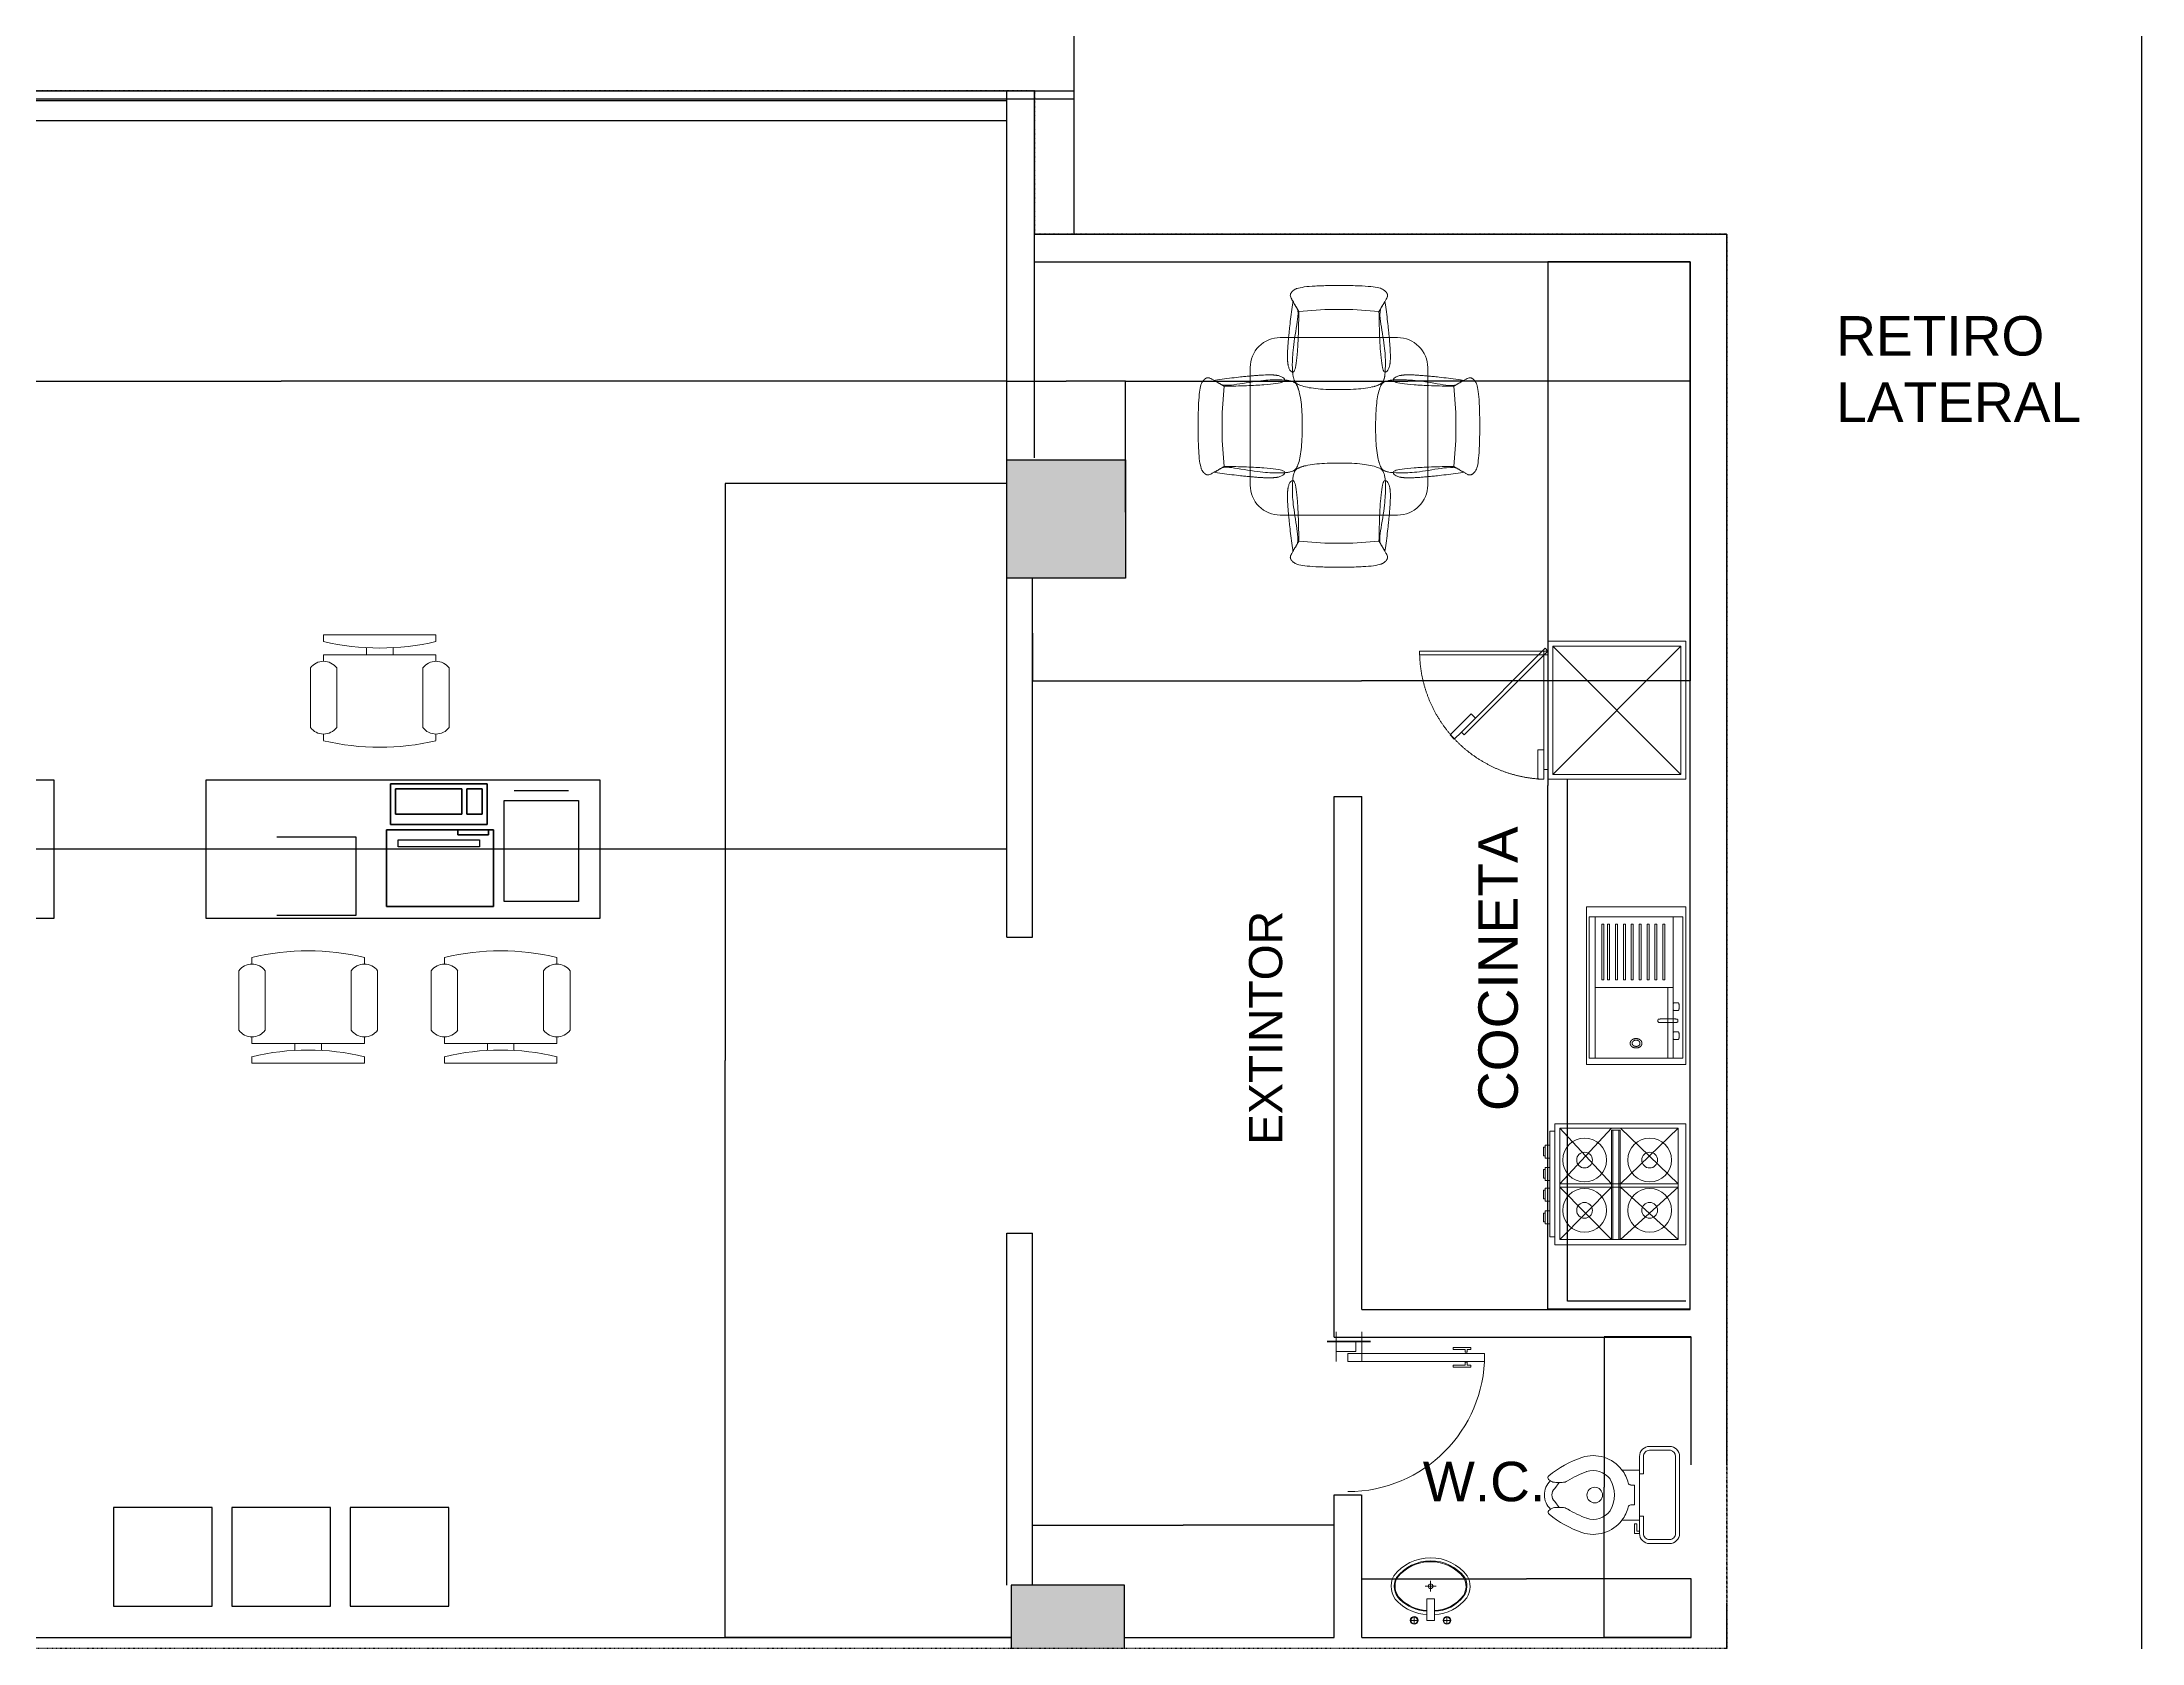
# Model space of a CAD drawing. Header units: millimetres. Extents: x -327709 to -233612, y 250954 to 312605.
# Drawn here: x -244956 to -234306, y 292963 to 301080 of the extents above; entities that cross this region are included whole.
import ezdxf

# ---------------------------------------------------------------- set-up
doc = ezdxf.new("R2010")
doc.units = ezdxf.units.MM
doc.header["$PDMODE"] = 35
doc.linetypes.add('Dash Style-1', pattern=[4.724409, 1.889764, -2.834646])
for name, color, linetype, lineweight in [('0.15', 41, 'Continuous', 15), ('acotacion', 2, 'Continuous', 5), ('p1', 7, 'Continuous', 18), ('P4', 7, 'Continuous', 18), ('SUPERFICIES', 7, 'Dash Style-1', 5)]:
    doc.layers.add(name, color=color, linetype=linetype, lineweight=lineweight)
doc.styles.add('Arial (bold)', font='arialbd.ttf')
doc.styles.add('Arial Narrow', font='ARIALN.TTF')
doc.styles.add('Arial Unicode MS', font='ARIALUNI.TTF')
doc.dimstyles.new('carlos', dxfattribs={"dimtxt": 0.067432, "dimasz": 0.00186, "dimexe": 1.7e-05, "dimexo": 1.25e-05, "dimgap": 0, "dimtad": 0, "dimdec": 3, "dimtxsty": 'Arial (bold)', "dimblk": 'VW_SLASH-1', "dimblk1": 'VW_SLASH-1', "dimblk2": 'VW_SLASH-1', "dimcen": 0, "dimazin": 0, "dimtfac": 1, "dimtdec": 3, "dimtix": 1, "dimtmove": 0, "dimatfit": 0, "dimldrblk": 'VW_SLASH-1', "dimfxl": 1, "dimfrac": 2, "dimtolj": 1, "dimarcsym": 0})
doc.dimstyles.new('Copy of carlos 1', dxfattribs={"dimtxt": 0.067432, "dimasz": 0.18, "dimexe": 1.2e-05, "dimexo": 5.6e-05, "dimgap": 0, "dimtad": 0, "dimdec": 3, "dimtxsty": 'Arial (bold)', "dimblk": 'VW_SLASH', "dimblk1": 'VW_SLASH', "dimblk2": 'VW_SLASH', "dimcen": 0, "dimdle": 1.08e-05, "dimazin": 0, "dimtfac": 1, "dimtdec": 3, "dimtix": 1, "dimtmove": 0, "dimatfit": 0, "dimldrblk": 'VW_SLASH', "dimfxl": 1, "dimfrac": 2, "dimtolj": 1, "dimarcsym": 0})

# ---------------------------------------------------------------- blocks, each defined once
blk = doc.blocks.new('Group-197-1')
at = {"color": 7, "linetype": 'Continuous', "lineweight": 9}
for p, q in [((-0.071, 0.592), (-0.203, 0.582)), ((0.071, 0.592), (-0.071, 0.592)), ((0.203, 0.582), (0.071, 0.592))]:
    blk.add_line(p, q, dxfattribs=at)
for points, knots in [([(0.213, 0.216), (0.163, 0.186), (-0.163, 0.186), (-0.264, 0.247), (-0.203, 0.582), (-0.234, 0.633), (-0.254, 0.674), (-0.193, 0.714), (0.193, 0.714), (0.254, 0.674), (0.234, 0.633), (0.203, 0.582), (0.264, 0.247), (0.213, 0.216)], [0, 0, 0, 1, 2, 3, 3, 4, 5, 6, 7, 8, 9, 9, 10, 10, 10]), ([(-0.203, 0.582), (-0.208, 0.268), (-0.261, 0.281), (-0.261, 0.427), (-0.234, 0.633), (-0.218, 0.607), (-0.203, 0.582)], [0, 0, 0, 1, 2, 3, 3, 4, 4, 4]), ([(0.203, 0.582), (0.208, 0.268), (0.261, 0.281), (0.261, 0.427), (0.234, 0.633), (0.218, 0.607), (0.203, 0.582)], [0, 0, 0, 1, 2, 3, 3, 4, 4, 4])]:
    blk.add_open_spline(points, degree=2, knots=knots, dxfattribs=at)
blk = doc.blocks.new('Group-198-1')
at = {"color": 7, "linetype": 'Continuous', "lineweight": 9}
for p, q in [((-0.203, -0.582), (-0.071, -0.592)), ((-0.071, -0.592), (0.071, -0.592)), ((0.071, -0.592), (0.203, -0.582))]:
    blk.add_line(p, q, dxfattribs=at)
for points, knots in [([(-0.213, -0.216), (-0.163, -0.186), (0.163, -0.186), (0.264, -0.247), (0.203, -0.582), (0.234, -0.633), (0.254, -0.674), (0.193, -0.714), (-0.193, -0.714), (-0.254, -0.674), (-0.234, -0.633), (-0.203, -0.582), (-0.264, -0.247), (-0.213, -0.216)], [0, 0, 0, 1, 2, 3, 3, 4, 5, 6, 7, 8, 9, 9, 10, 10, 10]), ([(-0.203, -0.582), (-0.208, -0.268), (-0.261, -0.281), (-0.261, -0.427), (-0.234, -0.633), (-0.218, -0.607), (-0.203, -0.582)], [0, 0, 0, 1, 2, 3, 3, 4, 4, 4]), ([(0.203, -0.582), (0.208, -0.268), (0.261, -0.281), (0.261, -0.427), (0.234, -0.633), (0.218, -0.607), (0.203, -0.582)], [0, 0, 0, 1, 2, 3, 3, 4, 4, 4])]:
    blk.add_open_spline(points, degree=2, knots=knots, dxfattribs=at)
blk = doc.blocks.new('Group-199-1')
at = {"color": 7, "linetype": 'Continuous', "lineweight": 9}
for p, q in [((-0.582, 0.203), (-0.592, 0.071)), ((-0.592, 0.071), (-0.592, -0.071)), ((-0.592, -0.071), (-0.582, -0.203))]:
    blk.add_line(p, q, dxfattribs=at)
for points, knots in [([(-0.216, 0.213), (-0.186, 0.163), (-0.186, -0.163), (-0.247, -0.264), (-0.582, -0.203), (-0.633, -0.234), (-0.674, -0.254), (-0.714, -0.193), (-0.714, 0.193), (-0.674, 0.254), (-0.633, 0.234), (-0.582, 0.203), (-0.247, 0.264), (-0.216, 0.213)], [0, 0, 0, 1, 2, 3, 3, 4, 5, 6, 7, 8, 9, 9, 10, 10, 10]), ([(-0.582, 0.203), (-0.268, 0.208), (-0.281, 0.261), (-0.427, 0.261), (-0.633, 0.234), (-0.607, 0.218), (-0.582, 0.203)], [0, 0, 0, 1, 2, 3, 3, 4, 4, 4]), ([(-0.582, -0.203), (-0.268, -0.208), (-0.281, -0.261), (-0.427, -0.261), (-0.633, -0.234), (-0.607, -0.218), (-0.582, -0.203)], [0, 0, 0, 1, 2, 3, 3, 4, 4, 4])]:
    blk.add_open_spline(points, degree=2, knots=knots, dxfattribs=at)
blk = doc.blocks.new('Group-200-1')
at = {"color": 7, "linetype": 'Continuous', "lineweight": 9}
for p, q in [((0.592, 0.071), (0.582, 0.203)), ((0.592, -0.071), (0.592, 0.071)), ((0.582, -0.203), (0.592, -0.071))]:
    blk.add_line(p, q, dxfattribs=at)
for points, knots in [([(0.216, -0.213), (0.186, -0.163), (0.186, 0.163), (0.247, 0.264), (0.582, 0.203), (0.633, 0.234), (0.674, 0.254), (0.714, 0.193), (0.714, -0.193), (0.674, -0.254), (0.633, -0.234), (0.582, -0.203), (0.247, -0.264), (0.216, -0.213)], [0, 0, 0, 1, 2, 3, 3, 4, 5, 6, 7, 8, 9, 9, 10, 10, 10]), ([(0.582, 0.203), (0.268, 0.208), (0.281, 0.261), (0.427, 0.261), (0.633, 0.234), (0.607, 0.218), (0.582, 0.203)], [0, 0, 0, 1, 2, 3, 3, 4, 4, 4]), ([(0.582, -0.203), (0.268, -0.208), (0.281, -0.261), (0.427, -0.261), (0.633, -0.234), (0.607, -0.218), (0.582, -0.203)], [0, 0, 0, 1, 2, 3, 3, 4, 4, 4])]:
    blk.add_open_spline(points, degree=2, knots=knots, dxfattribs=at)
blk = doc.blocks.new('Table and Chairs (2D)-4')
at = {"color": 7, "linetype": 'Continuous', "lineweight": 9}
blk.add_lwpolyline([(-0.45, 0.2976, -0.4142136), (-0.2976, 0.45), (0.2976, 0.45, -0.4142136), (0.45, 0.2976), (0.45, -0.2976, -0.4142136), (0.2976, -0.45), (-0.2976, -0.45, -0.4142136), (-0.45, -0.2976)], format="xyb", close=True, dxfattribs=at)
at = {"color": 7}
for name in ['Group-197-1', 'Group-199-1', 'Group-200-1', 'Group-198-1']:
    blk.add_blockref(name, (0, 0), dxfattribs=at)
blk = doc.blocks.new('refrigera 2d')
at = {"linetype": 'Dash Style-1'}
for p, q in [((0.291, -0.348), (0.291, -0.998)), ((0.311, -0.348), (0.311, -0.998))]:
    blk.add_line(p, q, dxfattribs=at)
for points in [[(-0.339, 0.352), (0.361, 0.352), (0.361, -0.348), (-0.339, -0.348), (-0.339, 0.352)], [(-0.314, 0.327), (0.336, 0.327), (0.336, -0.323), (-0.314, -0.323)], [(-0.289, -0.368), (-0.339, -0.368), (-0.339, -0.398), (-0.189, -0.398), (-0.189, -0.368), (-0.289, -0.368)], [(-0.289, -0.348), (0.311, -0.348), (0.311, -0.368), (-0.289, -0.368)], [(-0.114, -0.772), (0.311, -0.348), (0.325, -0.362), (-0.1, -0.786)], [(-0.1, -0.786), (-0.135, -0.822), (-0.114, -0.843), (-0.008, -0.737), (-0.029, -0.715), (-0.1, -0.786)]]:
    blk.add_lwpolyline(points, close=True)
blk.add_lwpolyline([(-0.314, 0.327), (0.336, -0.323), (-0.314, -0.323), (0.336, 0.327)])
blk.add_arc((0.311, -0.348), 0.65, 181.7624, 270, dxfattribs=at)
blk = doc.blocks.new('cocina 2d plant 1')
for p, q in [((-0.024, 0.011), (-0.286, 0.277)), ((-0.286, 0.011), (-0.024, 0.277)), ((-0.024, 0.304), (-0.016, 0.304)), ((0.022, 0.011), (0.314, 0.277)), ((0.314, 0.011), (0.022, 0.277)), ((-0.024, -0.287), (-0.286, -0.006)), ((-0.286, -0.287), (-0.024, -0.006)), ((0.022, -0.287), (0.314, -0.006)), ((0.314, -0.287), (0.022, -0.006))]:
    blk.add_line(p, q)
for points in [[(-0.311, 0.263), (-0.311, -0.272), (-0.336, -0.272), (-0.336, 0.263)], [(0.354, 0.304), (0.354, -0.31), (-0.311, -0.31), (-0.311, 0.304)], [(0.314, 0.277), (0.314, -0.287), (-0.286, -0.287), (-0.286, 0.277)], [(0.014, 0.277), (0.014, -0.277), (-0.016, -0.277), (-0.016, 0.277)], [(0.021, 0.277), (0.021, -0.277), (0.014, -0.277), (0.014, 0.277)], [(-0.36, 0.187), (-0.36, 0.143), (-0.368, 0.143), (-0.368, 0.187)], [(-0.336, 0.198), (-0.336, 0.132), (-0.36, 0.132), (-0.36, 0.198)], [(-0.36, 0.071), (-0.36, 0.027), (-0.368, 0.027), (-0.368, 0.071)], [(-0.336, 0.082), (-0.336, 0.016), (-0.36, 0.016), (-0.36, 0.082)], [(0.314, 0.011), (0.314, -0.006), (-0.286, -0.006), (-0.286, 0.011)], [(-0.36, -0.034), (-0.36, -0.078), (-0.368, -0.078), (-0.368, -0.034)], [(-0.336, -0.023), (-0.336, -0.089), (-0.36, -0.089), (-0.36, -0.023)], [(-0.36, -0.147), (-0.36, -0.191), (-0.368, -0.191), (-0.368, -0.147)], [(-0.336, -0.136), (-0.336, -0.202), (-0.36, -0.202), (-0.36, -0.136)]]:
    blk.add_lwpolyline(points, close=True)
for points in [[(-0.016, 0.277), (-0.016, -0.277), (-0.024, -0.277), (-0.024, 0.277)], [(-0.016, 0.277), (-0.016, -0.277), (-0.024, -0.277), (-0.024, 0.277), (-0.016, 0.277)]]:
    blk.add_lwpolyline(points)
for centre, radius in [((-0.16, 0.129), 0.111), ((0.17, 0.129), 0.111), ((-0.16, 0.129), 0.04), ((0.17, 0.129), 0.04), ((-0.16, -0.126), 0.111), ((-0.16, -0.126), 0.04), ((0.17, -0.126), 0.111), ((0.17, -0.126), 0.04)]:
    blk.add_circle(centre, radius)
blk = doc.blocks.new('lavaplatos peq')
blk.add_line((-0.192, 0.03), (-0.192, -0.329))
for points in [[(-0.257, 0.439), (0.248, 0.439), (0.248, -0.361), (-0.257, -0.361)], [(-0.242, 0.388), (0.233, 0.388), (0.233, -0.329), (-0.242, -0.329)], [(-0.192, 0.388), (0.203, 0.388), (0.203, 0.03), (-0.192, 0.03)], [(-0.15, 0.351), (-0.14, 0.351), (-0.14, 0.068), (-0.15, 0.068)], [(-0.11, 0.351), (-0.1, 0.351), (-0.1, 0.068), (-0.11, 0.068)], [(-0.07, 0.351), (-0.06, 0.351), (-0.06, 0.068), (-0.07, 0.068)], [(-0.03, 0.351), (-0.02, 0.351), (-0.02, 0.068), (-0.03, 0.068)], [(0.01, 0.351), (0.02, 0.351), (0.02, 0.068), (0.01, 0.068)], [(0.05, 0.351), (0.06, 0.351), (0.06, 0.068), (0.05, 0.068)], [(0.09, 0.351), (0.1, 0.351), (0.1, 0.068), (0.09, 0.068)], [(0.13, 0.351), (0.14, 0.351), (0.14, 0.068), (0.13, 0.068)], [(0.16, 0.351), (0.17, 0.351), (0.17, 0.068), (0.16, 0.068)], [(-0.166, 0.03), (0.203, 0.03), (0.203, -0.329), (-0.166, -0.329)]]:
    blk.add_lwpolyline(points, close=True)
for points in [[(-0.197, -0.048), (-0.196, -0.048), (-0.194, -0.05), (-0.192, -0.053), (-0.192, -0.082), (-0.194, -0.085), (-0.196, -0.087), (-0.219, -0.087), (-0.221, -0.085), (-0.222, -0.082), (-0.222, -0.053), (-0.221, -0.05), (-0.219, -0.048), (-0.217, -0.048), (-0.207, -0.048), (-0.197, -0.048)], [(-0.197, -0.195), (-0.196, -0.195), (-0.194, -0.197), (-0.192, -0.2), (-0.192, -0.229), (-0.194, -0.232), (-0.196, -0.234), (-0.219, -0.234), (-0.221, -0.232), (-0.222, -0.229), (-0.222, -0.2), (-0.221, -0.197), (-0.219, -0.195), (-0.217, -0.195), (-0.207, -0.195), (-0.197, -0.195)], [(-0.132, -0.13), (-0.127, -0.13), (-0.119, -0.131), (-0.115, -0.132), (-0.115, -0.146), (-0.119, -0.147), (-0.127, -0.148), (-0.204, -0.148), (-0.212, -0.147), (-0.216, -0.146), (-0.216, -0.132), (-0.212, -0.131), (-0.204, -0.13), (-0.199, -0.13), (-0.166, -0.13), (-0.132, -0.13)]]:
    blk.add_open_spline(points, degree=2, knots=[0, 0, 0, 1, 2, 3, 4, 5, 6, 7, 8, 9, 10, 11, 12, 12, 13, 13, 13])
for points in [[(0.026, -0.253), (0.026, -0.247), (0.018, -0.236), (0.004, -0.229), (-0.012, -0.229), (-0.026, -0.236), (-0.034, -0.247), (-0.034, -0.26), (-0.026, -0.271), (-0.012, -0.277), (0.004, -0.277), (0.018, -0.271), (0.026, -0.26), (0.026, -0.253)], [(0.016, -0.253), (0.016, -0.249), (0.01, -0.242), (0.001, -0.237), (-0.01, -0.237), (-0.019, -0.242), (-0.024, -0.249), (-0.024, -0.258), (-0.019, -0.265), (-0.01, -0.269), (0.001, -0.269), (0.01, -0.265), (0.016, -0.258), (0.016, -0.253)]]:
    blk.add_open_spline(points, degree=2)
blk = doc.blocks.new('Group-201-1')
at = {"color": 7, "linetype": 'Continuous', "lineweight": 5}
for p, q in [((-0.027, 0), (0.029, 0)), ((0.001, 0.028), (0.001, -0.027)), ((-0.102, -0.173), (-0.062, -0.173)), ((-0.082, -0.153), (-0.082, -0.193)), ((0.064, -0.173), (0.104, -0.173)), ((0.084, -0.153), (0.084, -0.193))]:
    blk.add_line(p, q, dxfattribs=at)
for points in [[(0.02, -0.143, 0.187772), (0.168, -0.079, 0.335471), (0.188, 0.052, 0.491193), (-0.185, 0.053, 0.280802), (-0.182, -0.058, 0.232365), (-0.018, -0.143)], [(0.019, -0.127, 0.187798), (0.157, -0.067, 0.331964), (0.174, 0.044, 0.487756), (-0.172, 0.045, 0.276113), (-0.168, -0.049, 0.231696), (-0.017, -0.127)], [(0.019, -0.123, 0.187806), (0.154, -0.064, 0.330923), (0.171, 0.042, 0.486791), (-0.168, 0.042, 0.274714), (-0.165, -0.047, 0.231506), (-0.017, -0.123)]]:
    blk.add_lwpolyline(points, format="xyb", dxfattribs=at)
at = {"color": 7, "linetype": 'Continuous', "lineweight": 18}
blk.add_lwpolyline([(0.02, -0.173), (-0.018, -0.173), (-0.018, -0.064), (0.02, -0.064)], close=True, dxfattribs=at)
blk.add_circle((0.001, 0), 0.0116, dxfattribs=at)
at = {"color": 7, "linetype": 'Continuous', "lineweight": 5}
for centre, radius in [((-0.082, -0.173), 0.02), ((-0.082, -0.173), 0.0168), ((0.084, -0.173), 0.02), ((0.084, -0.173), 0.0168)]:
    blk.add_circle(centre, radius, dxfattribs=at)
blk = doc.blocks.new('lavam peqe planta 2d_Sc1')
at = {"color": 7}
blk.add_blockref('Group-201-1', (0, 0), dxfattribs=at)
blk = doc.blocks.new('inodor planta 2d 2')
for p, q in [((-0.033, 0.203), (-0.063, 0.181)), ((-0.063, 0.165), (-0.063, 0.198)), ((0.034, 0.203), (0.064, 0.181)), ((0.064, 0.165), (0.064, 0.197)), ((-0.05, -0.202), (-0.05, -0.182)), ((0.051, -0.202), (-0.05, -0.202)), ((0.051, -0.182), (0.051, -0.202)), ((-0.126, -0.227), (0.128, -0.227))]:
    blk.add_line(p, q)
blk.add_lwpolyline([(-0.246, -0.379, 0.414214), (-0.195, -0.43), (0.196, -0.43, 0.414214), (0.247, -0.379), (0.247, -0.278, 0.414214), (0.196, -0.227), (0.128, -0.227), (0.128, -0.138, 0.320465), (0.191, 0.065, 0.084082), (0.098, 0.232, 0.442604), (0.079, 0.233, 0.057779), (0.072, 0.224, 0.435895), (-0.071, 0.225, 0.057779), (-0.078, 0.234, 0.442604), (-0.097, 0.233, 0.084082), (-0.19, 0.065, 0.320465), (-0.126, -0.138), (-0.126, -0.227), (-0.195, -0.227, 0.414214), (-0.246, -0.278), (-0.246, -0.379)], format="xyb", close=True)
for points in [[(0.034, 0.203, 0.428571), (-0.033, 0.203)], [(-0.082, -0.076, 0.288661), (0.083, -0.076)], [(0.061, -0.17, 0.101686), (0.128, -0.138)], [(-0.106, -0.227), (-0.106, -0.247), (-0.195, -0.247, 0.414214), (-0.226, -0.278), (-0.226, -0.384, 0.370267), (-0.195, -0.41), (0.196, -0.41, 0.414214), (0.227, -0.379), (0.227, -0.278, 0.414214), (0.196, -0.247), (0.108, -0.247), (0.108, -0.227)]]:
    blk.add_lwpolyline(points, format="xyb")
blk.add_lwpolyline([(0.196, -0.227), (0.196, -0.202), (0.146, -0.202), (0.146, -0.214), (0.184, -0.214), (0.184, -0.227)])
blk.add_circle((0.001, 0), 0.0395)
for centre, radius, start, end in [((-0.114, 0.198), 0.0508, 0, 31.856), ((0.115, 0.197), 0.0508, 147.3897, 180), ((0.35, -0.125), 0.496, 147.9375, 160.56), ((-0.114, 0.165), 0.0508, 327.9375, 0), ((0.115, 0.165), 0.0508, 180, 212.0625), ((-0.349, -0.125), 0.496, 19.44, 32.0625), ((-0.016, 0.008), 0.107, 161.8163, 232.8917), ((0.017, 0.008), 0.107, 307.1083, 18.1837), ((-0.016, 0.008), 0.183, 232.8917, 256.1166), ((-0.063, -0.182), 0.0127, 0, 76.1166), ((0.064, -0.182), 0.0127, 103.8834, 180)]:
    blk.add_arc(centre, radius, start, end)
blk = doc.blocks.new('Group-93-1')
at = {"color": 7, "linetype": 'Continuous', "lineweight": 9}
for p, q in [((-0.285, 0), (-0.285, -0.034)), ((-0.285, 0), (0.285, 0)), ((0.285, 0), (0.285, -0.034)), ((-0.285, -0.101), (-0.285, -0.134)), ((-0.285, -0.101), (0.285, -0.101)), ((-0.067, -0.101), (-0.067, -0.065)), ((0.067, -0.066), (0.067, -0.101)), ((0.285, -0.101), (0.285, -0.134)), ((-0.352, -0.168), (-0.352, -0.469)), ((-0.218, -0.469), (-0.218, -0.168)), ((0.218, -0.168), (0.218, -0.469)), ((0.352, -0.469), (0.352, -0.168)), ((-0.285, -0.503), (-0.285, -0.536)), ((0.285, -0.503), (0.285, -0.536))]:
    blk.add_line(p, q, dxfattribs=at)
for centre, radius, start, end in [((0, 1.161), 1.228, 256.5803, 283.4197), ((-0.285, -0.218), 0.0838, 36.8699, 143.1301), ((0.285, -0.218), 0.0838, 36.8699, 143.1301), ((-0.285, -0.419), 0.0838, 216.8699, 323.1301), ((0.285, -0.419), 0.0838, 216.8699, 323.1301), ((0, 0.658), 1.228, 256.5803, 283.4197)]:
    blk.add_arc(centre, radius, start, end, dxfattribs=at)
blk = doc.blocks.new('Chair - Desk_Sc1')
at = {"color": 7}
blk.add_blockref('Group-93-1', (0, 0), dxfattribs=at)
blk = doc.blocks.new('Group-2-2')
at = {"color": 7, "linetype": 'Continuous', "lineweight": 5}
for p, q in [((28.139, 7.294), (27.989, 7.294)), ((28.139, 7.164), (27.989, 7.164))]:
    blk.add_line(p, q, dxfattribs=at)
at = {"color": 5, "linetype": 'Continuous', "lineweight": 60}
blk.add_line((28.089, 7.119), (28.089, 7.339), dxfattribs=at)
at = {"color": 7, "linetype": 'Continuous', "lineweight": 5}
for points in [[(27.989, 7.224), (27.989, 7.917), (28.029, 7.917), (28.029, 7.224)], [(27.985, 7.828), (27.97, 7.828), (27.97, 7.848), (27.96, 7.848), (27.96, 7.758), (27.97, 7.758), (27.97, 7.818), (27.985, 7.818)], [(28.035, 7.828), (28.05, 7.828), (28.05, 7.848), (28.06, 7.848), (28.06, 7.758), (28.05, 7.758), (28.05, 7.818), (28.035, 7.818)], [(28.089, 7.164), (28.039, 7.164), (28.039, 7.264), (28.089, 7.264)]]:
    blk.add_lwpolyline(points, close=True, dxfattribs=at)
blk.add_arc((28.022, 7.224), 0.693, 90, 180, dxfattribs=at)
blk = doc.blocks.new('VW_SLASH-1')
at = {"layer": 'p1', "color": 0, "linetype": 'ByBlock', "lineweight": -2}
blk.add_line((0, 0), (-1, 0), dxfattribs=at)
at = {"layer": 'p1', "color": 0, "linetype": 'Continuous', "lineweight": 20}
blk.add_lwpolyline([(1, 1), (-1, -1)], dxfattribs=at)
blk = doc.blocks.new('*D462')
at = {"layer": 'Defpoints', "color": 0, "linetype": 'Continuous', "transparency": 16777216}
for p in [(-237033, 294515), (-236592, 294515), (-236592, 292991)]:
    blk.add_point(p, dxfattribs=at)
at = {"layer": 'P4', "color": 0, "linetype": 'Continuous', "lineweight": -2, "transparency": 16777216}
for p, q in [((-236592, 294515), (-237033, 294515)), ((-237033, 294515), (-237033, 293753)), ((-237033, 292991), (-237033, 293753)), ((-236592, 292991), (-237033, 292991))]:
    blk.add_line(p, q, dxfattribs=at)
at = {"layer": 'P4', "color": 0, "linetype": 'Continuous', "lineweight": -2, "transparency": 16777216, "xscale": 0.0018603515625, "yscale": 0.0018603515625, "zscale": 0.0018603515625}
for p, rotation in [((-237033, 294515), 90), ((-237033, 292991), 270)]:
    blk.add_blockref('VW_SLASH-1', p, dxfattribs=dict(at, rotation=rotation))
at = {"layer": 'P4', "color": 0, "linetype": 'Continuous', "lineweight": -2, "transparency": 16777216, "insert": (-237033, 293753), "char_height": 0.0607, "attachment_point": 5, "style": 'Arial (bold)'}
blk.add_mtext('\\A1;4569,779', dxfattribs=at)
blk = doc.blocks.new('*D463')
at = {"layer": 'Defpoints', "color": 0, "linetype": 'Continuous', "transparency": 16777216}
for p in [(-236592, 293288), (-238263, 292991), (-236592, 292991)]:
    blk.add_point(p, dxfattribs=at)
at = {"layer": 'P4', "color": 0, "linetype": 'Continuous', "lineweight": -2, "transparency": 16777216}
for p, q in [((-238263, 292991), (-238263, 293288)), ((-238263, 293288), (-237428, 293288)), ((-236592, 293288), (-237427, 293288)), ((-236592, 292991), (-236592, 293288))]:
    blk.add_line(p, q, dxfattribs=at)
at = {"layer": 'P4', "color": 0, "linetype": 'Continuous', "lineweight": -2, "transparency": 16777216, "xscale": 0.0018603515625, "yscale": 0.0018603515625, "zscale": 0.0018603515625, "rotation": 180}
blk.add_blockref('VW_SLASH-1', (-238263, 293288), dxfattribs=at)
at = {"layer": 'P4', "color": 0, "linetype": 'Continuous', "lineweight": -2, "transparency": 16777216, "xscale": 0.0018603515625, "yscale": 0.0018603515625, "zscale": 0.0018603515625}
blk.add_blockref('VW_SLASH-1', (-236592, 293288), dxfattribs=at)
at = {"layer": 'P4', "color": 0, "linetype": 'Continuous', "lineweight": -2, "transparency": 16777216, "insert": (-237428, 293288), "char_height": 0.0607, "attachment_point": 5, "style": 'Arial (bold)'}
blk.add_mtext('\\A1;5010,854', dxfattribs=at)
blk = doc.blocks.new('*D464')
at = {"layer": 'Defpoints', "color": 0, "linetype": 'Continuous', "transparency": 16777216}
for p in [(-239933, 293561), (-239933, 293256), (-238403, 292991)]:
    blk.add_point(p, dxfattribs=at)
at = {"layer": 'P4', "color": 0, "linetype": 'Continuous', "lineweight": -2, "transparency": 16777216}
for p, q in [((-239933, 293256), (-239933, 293561)), ((-239933, 293561), (-239168, 293561)), ((-238403, 293561), (-239168, 293561)), ((-238403, 292991), (-238403, 293561))]:
    blk.add_line(p, q, dxfattribs=at)
at = {"layer": 'P4', "color": 0, "linetype": 'Continuous', "lineweight": -2, "transparency": 16777216, "xscale": 0.0018603515625, "yscale": 0.0018603515625, "zscale": 0.0018603515625, "rotation": 180}
blk.add_blockref('VW_SLASH-1', (-239933, 293561), dxfattribs=at)
at = {"layer": 'P4', "color": 0, "linetype": 'Continuous', "lineweight": -2, "transparency": 16777216, "xscale": 0.0018603515625, "yscale": 0.0018603515625, "zscale": 0.0018603515625}
blk.add_blockref('VW_SLASH-1', (-238403, 293561), dxfattribs=at)
at = {"layer": 'P4', "color": 0, "linetype": 'Continuous', "lineweight": -2, "transparency": 16777216, "insert": (-239168, 293561), "char_height": 0.0607, "attachment_point": 5, "style": 'Arial (bold)'}
blk.add_mtext('\\A1;4590,783', dxfattribs=at)
blk = doc.blocks.new('*D465')
at = {"layer": 'Defpoints', "color": 0, "linetype": 'Continuous', "transparency": 16777216}
for p in [(-241491, 298842), (-240063, 298842), (-240042, 292991)]:
    blk.add_point(p, dxfattribs=at)
at = {"layer": 'P4', "color": 0, "linetype": 'Continuous', "lineweight": -2, "transparency": 16777216}
for p, q in [((-240063, 298842), (-241491, 298842)), ((-241491, 298842), (-241491, 295917)), ((-241491, 292991), (-241491, 295917)), ((-240042, 292991), (-241491, 292991))]:
    blk.add_line(p, q, dxfattribs=at)
at = {"layer": 'P4', "color": 0, "linetype": 'Continuous', "lineweight": -2, "transparency": 16777216, "xscale": 0.0018603515625, "yscale": 0.0018603515625, "zscale": 0.0018603515625}
for p, rotation in [((-241491, 298842), 90), ((-241491, 292991), 270)]:
    blk.add_blockref('VW_SLASH-1', p, dxfattribs=dict(at, rotation=rotation))
at = {"layer": 'P4', "color": 0, "linetype": 'Continuous', "lineweight": -2, "transparency": 16777216, "insert": (-241491, 295917), "char_height": 0.0607, "attachment_point": 5, "style": 'Arial (bold)'}
blk.add_mtext('\\A1;17552,993', dxfattribs=at)
blk = doc.blocks.new('*D466')
at = {"layer": 'Defpoints', "color": 0, "linetype": 'Continuous', "transparency": 16777216}
for p in [(-237319, 299965), (-236597, 299965), (-236597, 294655)]:
    blk.add_point(p, dxfattribs=at)
at = {"layer": 'P4', "color": 0, "linetype": 'Continuous', "lineweight": -2, "transparency": 16777216}
for p, q in [((-236597, 299965), (-237319, 299965)), ((-237319, 299965), (-237319, 297310)), ((-237319, 294655), (-237319, 297310)), ((-236597, 294655), (-237319, 294655))]:
    blk.add_line(p, q, dxfattribs=at)
at = {"layer": 'P4', "color": 0, "linetype": 'Continuous', "lineweight": -2, "transparency": 16777216, "xscale": 0.0018603515625, "yscale": 0.0018603515625, "zscale": 0.0018603515625}
for p, rotation in [((-237319, 299965), 90), ((-237319, 294655), 270)]:
    blk.add_blockref('VW_SLASH-1', p, dxfattribs=dict(at, rotation=rotation))
at = {"layer": 'P4', "color": 0, "linetype": 'Continuous', "lineweight": -2, "transparency": 16777216, "insert": (-237319, 297310), "char_height": 0.0607, "attachment_point": 5, "style": 'Arial (bold)'}
blk.add_mtext('\\A1;15932,717', dxfattribs=at)
blk = doc.blocks.new('*D467')
at = {"layer": 'Defpoints', "color": 0, "linetype": 'Continuous', "transparency": 16777216}
for p in [(-236597, 299965), (-239933, 298083), (-239933, 297841)]:
    blk.add_point(p, dxfattribs=at)
at = {"layer": 'P4', "color": 0, "linetype": 'Continuous', "lineweight": -2, "transparency": 16777216}
for p, q in [((-236597, 299965), (-236597, 297841)), ((-239933, 298083), (-239933, 297841)), ((-239933, 297841), (-238265, 297841)), ((-236597, 297841), (-238265, 297841))]:
    blk.add_line(p, q, dxfattribs=at)
at = {"layer": 'P4', "color": 0, "linetype": 'Continuous', "lineweight": -2, "transparency": 16777216, "xscale": 0.0018603515625, "yscale": 0.0018603515625, "zscale": 0.0018603515625, "rotation": 180}
blk.add_blockref('VW_SLASH-1', (-239933, 297841), dxfattribs=at)
at = {"layer": 'P4', "color": 0, "linetype": 'Continuous', "lineweight": -2, "transparency": 16777216, "xscale": 0.0018603515625, "yscale": 0.0018603515625, "zscale": 0.0018603515625}
blk.add_blockref('VW_SLASH-1', (-236597, 297841), dxfattribs=at)
at = {"layer": 'P4', "color": 0, "linetype": 'Continuous', "lineweight": -2, "transparency": 16777216, "insert": (-238265, 297841), "char_height": 0.0607, "attachment_point": 5, "style": 'Arial (bold)'}
blk.add_mtext('\\A1;10006,706', dxfattribs=at)
blk = doc.blocks.new('*D468')
at = {"layer": 'Defpoints', "color": 0, "linetype": 'Continuous', "transparency": 16777216}
for p in [(-255782, 298372), (-255782, 296988), (-240063, 296542)]:
    blk.add_point(p, dxfattribs=at)
at = {"layer": 'P4', "color": 0, "linetype": 'Continuous', "lineweight": -2, "transparency": 16777216}
for p, q in [((-255782, 298372), (-255782, 296988)), ((-255782, 296988), (-247923, 296988)), ((-240063, 296988), (-247922, 296988)), ((-240063, 296542), (-240063, 296988))]:
    blk.add_line(p, q, dxfattribs=at)
at = {"layer": 'P4', "color": 0, "linetype": 'Continuous', "lineweight": -2, "transparency": 16777216, "xscale": 0.0018603515625, "yscale": 0.0018603515625, "zscale": 0.0018603515625, "rotation": 180}
blk.add_blockref('VW_SLASH-1', (-255782, 296988), dxfattribs=at)
at = {"layer": 'P4', "color": 0, "linetype": 'Continuous', "lineweight": -2, "transparency": 16777216, "xscale": 0.0018603515625, "yscale": 0.0018603515625, "zscale": 0.0018603515625}
blk.add_blockref('VW_SLASH-1', (-240063, 296988), dxfattribs=at)
at = {"layer": 'P4', "color": 0, "linetype": 'Continuous', "lineweight": -2, "transparency": 16777216, "insert": (-247923, 296988), "char_height": 0.0607, "attachment_point": 5, "style": 'Arial (bold)'}
blk.add_mtext('\\A1;47158,006', dxfattribs=at)
blk = doc.blocks.new('VW_SLASH')
at = {"layer": 'p1', "color": 0, "linetype": 'ByBlock', "lineweight": -2}
blk.add_line((0, 0), (-1, 0), dxfattribs=at)
at = {"layer": 'p1', "color": 0, "linetype": 'Continuous', "lineweight": 20}
blk.add_lwpolyline([(0, 0), (0, 0)], dxfattribs=at)
blk = doc.blocks.new('*D487')
at = {"layer": 'acotacion', "color": 0, "lineweight": -2, "transparency": 16777216}
for p, q in [((-247423, 298462), (-247423, 299360)), ((-247423, 299360), (-243743, 299360)), ((-240063, 299360), (-243743, 299360)), ((-240063, 298662), (-240063, 299360))]:
    blk.add_line(p, q, dxfattribs=at)
at = {"layer": 'Defpoints', "color": 0, "transparency": 16777216}
for p in [(-247423, 299360), (-240063, 298662), (-247423, 298462)]:
    blk.add_point(p, dxfattribs=at)
at = {"layer": 'acotacion', "color": 0, "lineweight": -2, "transparency": 16777216, "xscale": 0.18, "yscale": 0.18, "zscale": 0.18, "rotation": 180}
blk.add_blockref('VW_SLASH', (-247423, 299360), dxfattribs=at)
at = {"layer": 'acotacion', "color": 0, "lineweight": -2, "transparency": 16777216, "xscale": 0.18, "yscale": 0.18, "zscale": 0.18}
blk.add_blockref('VW_SLASH', (-240063, 299360), dxfattribs=at)
at = {"layer": 'acotacion', "color": 0, "lineweight": -2, "transparency": 16777216, "insert": (-243743, 299360), "char_height": 0.0682, "attachment_point": 5, "style": 'Arial Narrow'}
blk.add_mtext('\\A1;22079,75', dxfattribs=at)
blk = doc.blocks.new('*D488')
at = {"layer": 'acotacion', "color": 0, "lineweight": -2, "transparency": 16777216}
for p, q in [((-240063, 298662), (-240063, 299360)), ((-240063, 299360), (-239762, 299360)), ((-239462, 299360), (-239762, 299360)), ((-239462, 298696), (-239462, 299360))]:
    blk.add_line(p, q, dxfattribs=at)
at = {"layer": 'Defpoints', "color": 0, "transparency": 16777216}
for p in [(-240063, 299360), (-240063, 298662), (-239462, 298696)]:
    blk.add_point(p, dxfattribs=at)
at = {"layer": 'acotacion', "color": 0, "lineweight": -2, "transparency": 16777216, "xscale": 0.18, "yscale": 0.18, "zscale": 0.18, "rotation": 180}
blk.add_blockref('VW_SLASH', (-240063, 299360), dxfattribs=at)
at = {"layer": 'acotacion', "color": 0, "lineweight": -2, "transparency": 16777216, "xscale": 0.18, "yscale": 0.18, "zscale": 0.18}
blk.add_blockref('VW_SLASH', (-239462, 299360), dxfattribs=at)
at = {"layer": 'acotacion', "color": 0, "lineweight": -2, "transparency": 16777216, "insert": (-239762, 299360), "char_height": 0.0682, "attachment_point": 5, "style": 'Arial Narrow'}
blk.add_mtext('\\A1;1804,33', dxfattribs=at)
blk = doc.blocks.new('*D489')
at = {"layer": 'acotacion', "color": 0, "lineweight": -2, "transparency": 16777216}
for p, q in [((-239462, 298696), (-239462, 299360)), ((-239461, 299360), (-238030, 299360)), ((-236598, 299360), (-238029, 299360)), ((-236597, 298667), (-236597, 299360))]:
    blk.add_line(p, q, dxfattribs=at)
at = {"layer": 'Defpoints', "color": 0, "transparency": 16777216}
for p in [(-239462, 299360), (-239462, 298696), (-236597, 298667)]:
    blk.add_point(p, dxfattribs=at)
at = {"layer": 'acotacion', "color": 0, "lineweight": -2, "transparency": 16777216, "xscale": 0.18, "yscale": 0.18, "zscale": 0.18, "rotation": 180}
blk.add_blockref('VW_SLASH', (-239462, 299360), dxfattribs=at)
at = {"layer": 'acotacion', "color": 0, "lineweight": -2, "transparency": 16777216, "xscale": 0.18, "yscale": 0.18, "zscale": 0.18}
blk.add_blockref('VW_SLASH', (-236597, 299360), dxfattribs=at)
at = {"layer": 'acotacion', "color": 0, "lineweight": -2, "transparency": 16777216, "insert": (-238030, 299360), "char_height": 0.0682, "attachment_point": 5, "style": 'Arial Narrow'}
blk.add_mtext('\\A1;8592,45', dxfattribs=at)

msp = doc.modelspace()

# ---------------------------------------------------------------- hatches: boundary and pattern name
at = {"layer": 'P4', "linetype": 'Continuous', "lineweight": -2}
for points in [[(-240063.02554, 298362.16822), (-240063.02554, 298962.27054), (-239461.58324, 298962.27054), (-239461.58324, 298362.16822)], [(-240041.68215, 292620.68928), (-239466.58409, 292620.68928), (-239466.58409, 293255.79757), (-240041.68215, 293255.79757)]]:
    msp.add_hatch(color=0, dxfattribs=at).paths.add_polyline_path(points)

# ---------------------------------------------------------------- linework, layer by layer
at = {"layer": '0.15', "color": 0, "lineweight": -2}
for points in [[(-255999.40299, 298962.27054), (-255999.40299, 300832.58943), (-240063.02554, 300832.58943)], [(-255949.39446, 298962.27054), (-255949.39446, 300782.58091), (-240063.02554, 300782.58091)], [(-255849.37741, 298962.27054), (-255849.37741, 300682.56385), (-240063.02554, 300682.56385)]]:
    msp.add_lwpolyline(points, dxfattribs=at)
at = {"layer": 'P4', "color": 0, "linetype": 'Continuous', "lineweight": -2}
for p, q in [((-239721.63239, 300105.46546), (-239721.63239, 301932.77702)), ((-286449.54211, 300792.58261), (-239721.63239, 300792.58261)), ((-286409.53528, 300832.58943), (-239721.63239, 300832.58943)), ((-240063.02554, 300832.58943), (-239923.00166, 300832.58943)), ((-240063.02554, 298972.27224), (-240063.02554, 300832.58943)), ((-239923.00166, 298972.27224), (-239923.00166, 300832.58943)), ((-239923.00166, 300105.46546), (-236411.06312, 300105.46546)), ((-236411.06312, 293866.02147), (-236411.06312, 300105.46546)), ((-239923.00166, 299965.44158), (-236597.43464, 299965.44158)), ((-236597.43464, 294654.53606), (-236597.43464, 299965.44158)), ((-240063.02554, 296541.85785), (-240063.02554, 298362.16822)), ((-239933.00337, 296541.85785), (-239933.00337, 298362.16822)), ((-243189.19249, 297319.88612), (-242698.03189, 297319.88612)), ((-242698.03189, 297319.88612), (-243189.19249, 297319.88612)), ((-243189.19249, 297113.08166), (-243189.19249, 297319.88612)), ((-243189.19249, 297319.88612), (-243189.19249, 297113.08166)), ((-243163.34193, 297164.78278), (-243163.34193, 297294.03557)), ((-243163.34193, 297294.03557), (-243163.34193, 297164.78278)), ((-242827.28468, 297294.03557), (-242827.28468, 297164.78278)), ((-242827.28468, 297164.78278), (-242827.28468, 297294.03557)), ((-242801.43413, 297164.78278), (-242801.43413, 297294.03557)), ((-242801.43413, 297294.03557), (-242801.43413, 297164.78278)), ((-242723.88245, 297294.03557), (-242723.88245, 297164.78278)), ((-242723.88245, 297164.78278), (-242723.88245, 297294.03557)), ((-242698.03189, 297319.88612), (-242698.03189, 297113.08166)), ((-242698.03189, 297113.08166), (-242698.03189, 297319.88612)), ((-242562.15906, 297285.17977), (-242285.5494, 297285.17977)), ((-242827.28468, 297164.78278), (-243163.34193, 297164.78278)), ((-243163.34193, 297164.78278), (-242827.28468, 297164.78278)), ((-242723.88245, 297164.78278), (-242801.43413, 297164.78278)), ((-242801.43413, 297164.78278), (-242723.88245, 297164.78278)), ((-242612.16759, 297235.17125), (-242235.54087, 297235.17125)), ((-242612.16759, 296722.58385), (-242612.16759, 297235.17125)), ((-242235.54087, 297235.17125), (-242235.54087, 296722.58385)), ((-238402.74245, 297254.97944), (-238262.71858, 297254.97944)), ((-238402.74245, 294514.51218), (-238402.74245, 297254.97944)), ((-238262.71858, 294654.53606), (-238262.71858, 297254.97944)), ((-243209.38826, 297086.67982), (-242666.52655, 297086.67982)), ((-242666.52655, 297086.67982), (-243209.38826, 297086.67982)), ((-243209.38826, 296697.22887), (-243209.38826, 297086.67982)), ((-243209.38826, 297086.67982), (-243209.38826, 296697.22887)), ((-242698.03189, 297113.08166), (-243189.19249, 297113.08166)), ((-243189.19249, 297113.08166), (-242698.03189, 297113.08166)), ((-242847.48045, 297060.82926), (-242847.48045, 297086.67982)), ((-242847.48045, 297086.67982), (-242847.48045, 297060.82926)), ((-242692.37711, 297060.82926), (-242847.48045, 297060.82926)), ((-242847.48045, 297060.82926), (-242692.37711, 297060.82926)), ((-242692.37711, 297086.67982), (-242692.37711, 297060.82926)), ((-242692.37711, 297060.82926), (-242692.37711, 297086.67982)), ((-242666.52655, 297086.67982), (-242666.52655, 296697.22887)), ((-242666.52655, 296697.22887), (-242666.52655, 297086.67982)), ((-243765.59287, 297051.15087), (-243365.52465, 297051.15087)), ((-243365.52465, 297051.15087), (-243365.52465, 296651.08266)), ((-243150.49359, 297035.71711), (-242737.92325, 297035.71711)), ((-243150.49359, 296999.1649), (-243150.49359, 297035.71711)), ((-242737.92325, 296999.1649), (-243150.49359, 296999.1649)), ((-242737.92325, 297035.71711), (-242737.92325, 296999.1649)), ((-243365.52465, 296651.08266), (-243765.59287, 296651.08266)), ((-242666.52655, 296697.22887), (-243209.38826, 296697.22887)), ((-243209.38826, 296697.22887), (-242666.52655, 296697.22887)), ((-242235.54087, 296722.58385), (-242612.16759, 296722.58385)), ((-240063.02554, 296541.85785), (-239933.00337, 296541.85785)), ((-240063.02554, 295041.60205), (-239933.00337, 295041.60205)), ((-240063.02554, 293255.79757), (-240063.02554, 295041.60205)), ((-239933.00337, 293255.79757), (-239933.00337, 295041.60205)), ((-238262.71858, 294654.53606), (-236597.43464, 294654.53606)), ((-238402.74245, 294514.51218), (-236592.43379, 294514.51218)), ((-236592.43379, 293866.02147), (-236592.43379, 294514.51218)), ((-238402.74245, 293714.37576), (-238266.37946, 293714.37576)), ((-238402.74245, 292991.25246), (-238402.74245, 293714.37576)), ((-238262.71858, 292991.25246), (-238262.71858, 293714.37576)), ((-236592.43379, 292991.25246), (-236592.43379, 293165.90209)), ((-236411.06312, 292503.28912), (-236411.06312, 293165.90209)), ((-255415.35523, 292991.25246), (-240041.68215, 292991.25246)), ((-239466.58409, 292991.25246), (-238402.74245, 292991.25246)), ((-238262.71858, 292991.25246), (-236592.43379, 292991.25246))]:
    msp.add_line(p, q, dxfattribs=at)
for points in [[(-292955.65142, 251826.92186), (-234305.65142, 251826.92186), (-234305.65142, 311987.17937), (-292955.65142, 311987.17937)], [(-240063.02554, 298362.16822), (-240063.02554, 298962.27054), (-239461.58324, 298962.27054), (-239461.58324, 298362.16822)], [(-244894.75861, 297338.42288), (-246895.09967, 297338.42288), (-246895.09967, 296638.30351), (-244894.75861, 296638.30351)], [(-242126.00926, 297338.42288), (-244126.35033, 297338.42288), (-244126.35033, 296638.30351), (-242126.00926, 296638.30351)], [(-244593.79435, 293150.90003), (-244093.70908, 293150.90003), (-244093.70908, 293650.9853), (-244593.79435, 293650.9853)], [(-243993.69203, 293150.90003), (-243493.60676, 293150.90003), (-243493.60676, 293650.9853), (-243993.69203, 293650.9853)], [(-243393.58971, 293150.90003), (-242893.50444, 293150.90003), (-242893.50444, 293650.9853), (-243393.58971, 293650.9853)], [(-240041.68215, 292620.68928), (-239466.58409, 292620.68928), (-239466.58409, 293255.79757), (-240041.68215, 293255.79757)]]:
    msp.add_lwpolyline(points, close=True, dxfattribs=at)
msp.add_lwpolyline([(-236619.08303, 294696.3289), (-237219.18535, 294696.3289), (-237219.18535, 297341.7224)], dxfattribs=at)
for points in [[(-242698.03189, 297319.88612), (-242698.03189, 297319.88612), (-242698.03189, 297319.88612), (-243189.19249, 297319.88612)], [(-243189.19249, 297319.88612), (-243189.19249, 297319.88612), (-243189.19249, 297319.88612), (-243189.19249, 297113.08166)], [(-242827.28468, 297294.03557), (-242827.28468, 297294.03557), (-242827.28468, 297294.03557), (-243163.34193, 297294.03557)], [(-243163.34193, 297294.03557), (-243163.34193, 297294.03557), (-243163.34193, 297294.03557), (-243163.34193, 297164.78278)], [(-242827.28468, 297164.78278), (-242827.28468, 297164.78278), (-242827.28468, 297164.78278), (-242827.28468, 297294.03557)], [(-242723.88245, 297294.03557), (-242723.88245, 297294.03557), (-242723.88245, 297294.03557), (-242801.43413, 297294.03557)], [(-242801.43413, 297294.03557), (-242801.43413, 297294.03557), (-242801.43413, 297294.03557), (-242801.43413, 297164.78278)], [(-242723.88245, 297164.78278), (-242723.88245, 297164.78278), (-242723.88245, 297164.78278), (-242723.88245, 297294.03557)], [(-242698.03189, 297113.08166), (-242698.03189, 297113.08166), (-242698.03189, 297113.08166), (-242698.03189, 297319.88612)], [(-243163.34193, 297164.78278), (-243163.34193, 297164.78278), (-243163.34193, 297164.78278), (-242827.28468, 297164.78278)], [(-242801.43413, 297164.78278), (-242801.43413, 297164.78278), (-242801.43413, 297164.78278), (-242723.88245, 297164.78278)], [(-242666.52655, 297086.67982), (-242666.52655, 297086.67982), (-242666.52655, 297086.67982), (-243209.38826, 297086.67982)], [(-243209.38826, 297086.67982), (-243209.38826, 297086.67982), (-243209.38826, 297086.67982), (-243209.38826, 296697.22887)], [(-243189.19249, 297113.08166), (-243189.19249, 297113.08166), (-243189.19249, 297113.08166), (-242698.03189, 297113.08166)], [(-242847.48045, 297086.67982), (-242847.48045, 297086.67982), (-242847.48045, 297086.67982), (-242847.48045, 297060.82926)], [(-242847.48045, 297060.82926), (-242847.48045, 297060.82926), (-242847.48045, 297060.82926), (-242692.37711, 297060.82926)], [(-242692.37711, 297060.82926), (-242692.37711, 297060.82926), (-242692.37711, 297060.82926), (-242692.37711, 297086.67982)], [(-242666.52655, 296697.22887), (-242666.52655, 296697.22887), (-242666.52655, 296697.22887), (-242666.52655, 297086.67982)], [(-243209.38826, 296697.22887), (-243209.38826, 296697.22887), (-243209.38826, 296697.22887), (-242666.52655, 296697.22887)]]:
    msp.add_3dface(points, dxfattribs=at)
at = {"layer": 'SUPERFICIES', "color": 0, "lineweight": -2}
for p, q in [((-239923.00166, 300832.58943), (-286409.53528, 300832.58943)), ((-239923.00166, 300105.46546), (-239923.00166, 300832.58943)), ((-236411.06312, 300105.46546), (-239923.00166, 300105.46546)), ((-236411.06312, 258689.84277), (-236411.06312, 300105.46546))]:
    msp.add_line(p, q, dxfattribs=at)
msp.add_lwpolyline([(-255949.24434, 300832.58943), (-239923.00166, 300832.58943), (-239923.00166, 300105.46546), (-236411.06312, 300105.46546), (-236411.06312, 292935.56431), (-255553.16757, 292935.56431), (-255524.32199, 295251.63787), (-255922.38483, 295666.70864)], close=True, dxfattribs=at)

# ---------------------------------------------------------------- block references
at = {"layer": 'P4', "color": 0, "lineweight": -2, "yscale": 1000.17053206043, "zscale": 1000.17053206043}
for name, p, xscale, rotation in [('Table and Chairs (2D)-4', (-238378.66311, 299131.45336), 1000.17053206043, 90.00006756669586), ('refrigera 2d', (-236971.35174, 297681.24414), -1000.17053206043, 270), ('Chair - Desk_Sc1', (-243606.47649, 295902.35315), 1000.17053206043, 180), ('Chair - Desk_Sc1', (-242630.26369, 295902.35315), 1000.17053206043, 180), ('cocina 2d plant 1', (-236972.87737, 295285.64623), -1000.17053206043, 180), ('Group-2-2', (-245558.23578, 266397.21568), -1000.17053206043, 270), ('inodor planta 2d 2', (-237081.0679, 293714.27058), -1000.17053206043, 90)]:
    msp.add_blockref(name, p, dxfattribs=dict(at, xscale=xscale, rotation=rotation))
at = {"layer": 'P4', "color": 0, "lineweight": -2, "xscale": -1000.17053206043, "yscale": 1000.17053206043, "zscale": 1000.17053206043}
for name, p in [('Chair - Desk_Sc1', (-243243.22632, 298074.37324)), ('lavaplatos peq', (-236875.79852, 296257.05486)), ('lavam peqe planta 2d_Sc1', (-237912.70642, 293251.11092))]:
    msp.add_blockref(name, p, dxfattribs=at)

# ---------------------------------------------------------------- texts
at = {"layer": 'P4', "color": 0, "lineweight": -2, "char_height": 200.034106, "attachment_point": 1, "line_spacing_factor": 1.008048, "style": 'Arial Unicode MS'}
for s, insert in [('RETIRO\\PLATERAL', (-235856.78973, 299690.23521)), ('W.C.', (-237953.05596, 293882.00764))]:
    msp.add_mtext(s, dxfattribs=dict(at, insert=insert))
at = {"layer": 'P4', "color": 0, "lineweight": -2, "attachment_point": 1, "rotation": 90, "line_spacing_factor": 1.008048, "style": 'Arial Unicode MS'}
for s, insert, char_height in [('COCINETA', (-237671.45484, 295660.01656), 200.034106), ('EXTINTOR', (-238834.5423, 295488.36871), 168.028649)]:
    msp.add_mtext(s, dxfattribs=dict(at, insert=insert, char_height=char_height))

# ---------------------------------------------------------------- dimensions: what is measured, and where the dimension line sits
at = {"layer": 'acotacion', "color": 0, "lineweight": -2}
for base, p1, p2, picture, middle in [((-247422.94068, 299359.88651), (-240063.02554, 298662.21938), (-247422.94068, 298462.18527), '*D487', (-243742.98311, 299359.88651)), ((-240063.02554, 299359.88651), (-239461.58324, 298695.57708), (-240063.02554, 298662.21938), '*D488', (-239762.30439, 299359.88651)), ((-239461.58324, 299359.88651), (-236597.43464, 298666.86482), (-239461.58324, 298695.57708), '*D489', (-238029.50894, 299359.88651))]:
    dim = msp.add_linear_dim(base=base, p1=p1, p2=p2, dimstyle='Copy of carlos 1', override={"dimtxt": 0.068167, "dimgap": 0.039688, "dimtih": 1, "dimtoh": 1, "dimdec": 2, "dimlfac": 3, "dimpost": '<>', "dimtxsty": 'Arial Narrow'}, dxfattribs=at)
    dim.commit()
    dim.dimension.update_dxf_attribs({"geometry": picture, "text_midpoint": middle})
at = {"layer": 'P4', "color": 0, "linetype": 'Continuous', "lineweight": -2}
for base, p1, p2, picture, middle in [((-239933.00337, 297841.23311), (-236597.43464, 299965.44158), (-239933.00337, 298082.54439), '*D467', (-238265.219, 297841.23311)), ((-255782.36096, 296988.3632), (-240063.02554, 296541.85785), (-255782.36096, 298372.16993), '*D468', (-247922.69325, 296988.3632)), ((-239933.00337, 293560.50323), (-238402.74245, 292991.25246), (-239933.00337, 293255.79757), '*D464', (-239167.87291, 293560.50323)), ((-236592.43379, 293287.85648), (-238262.71858, 292991.25246), (-236592.43379, 292991.25246), '*D463', (-237427.57618, 293287.85648))]:
    dim = msp.add_linear_dim(base=base, p1=p1, p2=p2, dimstyle='carlos', override={"dimtxt": 0.060689, "dimgap": 0.039688, "dimtih": 1, "dimtoh": 1, "dimlfac": 3, "dimpost": '<>', "dimtxsty": 'Arial (bold)'}, dxfattribs=at)
    dim.commit()
    dim.dimension.update_dxf_attribs({"geometry": picture, "text_midpoint": middle})
for base, p1, p2, picture, middle in [((-237319.20241, 299965.44158), (-236597.43464, 294654.53606), (-236597.43464, 299965.44158), '*D466', (-237319.20241, 297309.98882)), ((-241491.26714, 298842.25008), (-240041.68215, 292991.25246), (-240063.02554, 298842.25008), '*D465', (-241491.26714, 295916.75127)), ((-237032.9536, 294514.51218), (-236592.43379, 292991.25246), (-236592.43379, 294514.51218), '*D462', (-237032.9536, 293752.88232))]:
    dim = msp.add_linear_dim(base=base, p1=p1, p2=p2, angle=270, dimstyle='carlos', override={"dimtxt": 0.060689, "dimgap": 0.039688, "dimtih": 1, "dimtoh": 1, "dimlfac": 3, "dimpost": '<>', "dimtxsty": 'Arial (bold)'}, dxfattribs=at)
    dim.commit()
    dim.dimension.update_dxf_attribs({"geometry": picture, "text_midpoint": middle})

doc.saveas('drawing.dxf')
